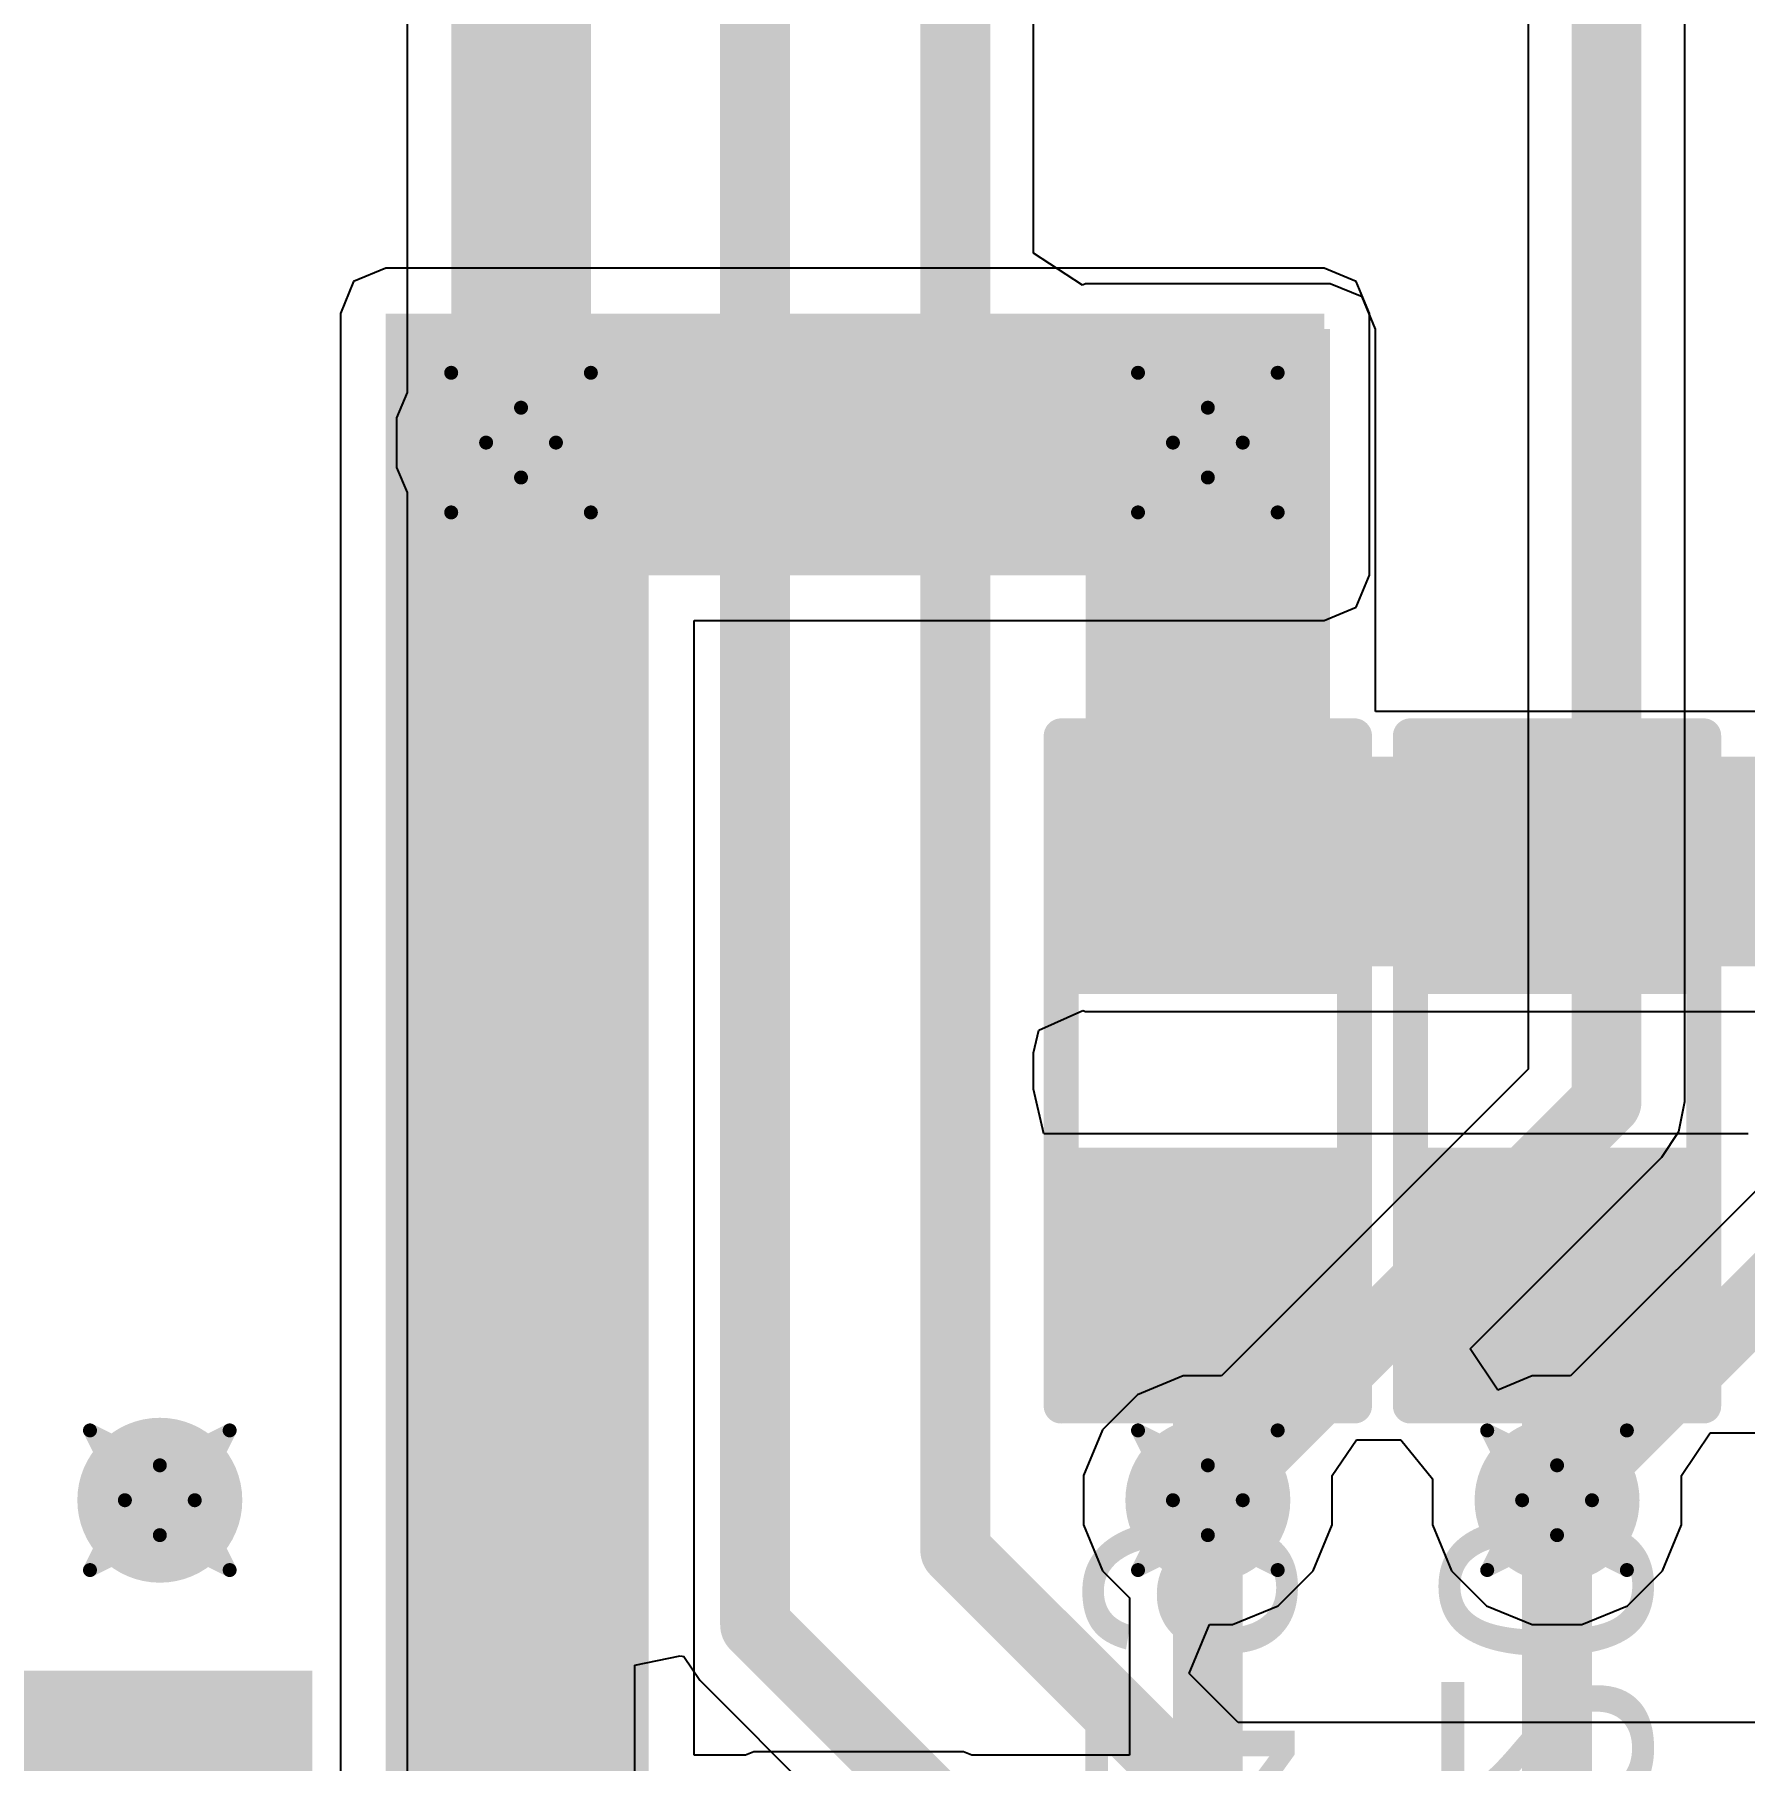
# Model space of a CAD drawing. Header units: inches. Extents: x -5 to 247, y -53 to 67.
# Drawn here: x 5.39 to 11.61, y -27.22 to -20.94 of the extents above; entities that cross this region are included whole.
import ezdxf

# ---------------------------------------------------------------- set-up
doc = ezdxf.new("R2010")
doc.units = ezdxf.units.IN
for name, color, linetype in [('Bottom Layer', 5, 'Continuous'), ('Bottom Overlay', 54, 'Continuous'), ('Bottom Paste', 16, 'Continuous'), ('Bottom Solder', 6, 'Continuous'), ('Drill Drawing', 1, 'Continuous'), ('Top Layer', 1, 'Continuous'), ('Top Overlay', 2, 'Continuous'), ('Via Holes', 16, 'Continuous')]:
    doc.layers.add(name, color=color, linetype=linetype)
doc.styles.add('Arial', font='', dxfattribs={"height": 0.2})
doc.styles.get('Arial').set_extended_font_data('Arial')

# ---------------------------------------------------------------- blocks, each defined once
blk = doc.blocks.new('R___0603_B_7')
at = {"layer": 'Bottom Layer'}
for points in [[(-1.143, -0.4445), (-1.143, 0.4445), (-0.381, 0.4445), (-0.381, -0.4445)], [(0.381, -0.4445), (0.381, 0.4445), (1.143, 0.4445), (1.143, -0.4445)]]:
    blk.add_hatch(color=5, dxfattribs=at).paths.add_polyline_path(points)
at = {"layer": 'Bottom Paste'}
for points in [[(-1.143, -0.4445), (-1.143, 0.4445), (-0.381, 0.4445), (-0.381, -0.4445)], [(0.381, -0.4445), (0.381, 0.4445), (1.143, 0.4445), (1.143, -0.4445)]]:
    blk.add_hatch(color=16, dxfattribs=at).paths.add_polyline_path(points)
at = {"layer": 'Bottom Solder'}
for points in [[(-1.2446, -0.5461), (-1.2446, 0.5461), (-0.2794, 0.5461), (-0.2794, -0.5461)], [(0.2794, -0.5461), (0.2794, 0.5461), (1.2446, 0.5461), (1.2446, -0.5461)]]:
    blk.add_hatch(color=6, dxfattribs=at).paths.add_polyline_path(points)
at = {"layer": 'Bottom Overlay'}
for points in [[(1.2192, 0.5334, 0.127, 0.127, 0), (-1.2192, 0.5334, 0.127, 0.127, 0)], [(-1.2192, 0.5334, 0.127, 0.127, 0), (-1.2192, -0.5334, 0.127, 0.127, 0)], [(1.2192, 0.5334, 0.127, 0.127, 0), (1.2192, -0.5334, 0.127, 0.127, 0)], [(1.2192, -0.5334, 0.127, 0.127, 0), (-1.2192, -0.5334, 0.127, 0.127, 0)]]:
    blk.add_lwpolyline(points, format="xyseb", dxfattribs=at)
for points in [[(-1.251, 0.5334, 0.0635, 0.0635, 1), (-1.1874, 0.5334, 0.0635, 0.0635, 1)], [(-1.251, 0.5334, 0.0635, 0.0635, 1), (-1.1874, 0.5334, 0.0635, 0.0635, 1)], [(1.1874, 0.5334, 0.0635, 0.0635, 1), (1.2509, 0.5334, 0.0635, 0.0635, 1)], [(1.1874, 0.5334, 0.0635, 0.0635, 1), (1.2509, 0.5334, 0.0635, 0.0635, 1)], [(-1.2509, -0.5334, 0.0635, 0.0635, 1), (-1.1874, -0.5334, 0.0635, 0.0635, 1)], [(-1.2509, -0.5334, 0.0635, 0.0635, 1), (-1.1874, -0.5334, 0.0635, 0.0635, 1)], [(1.1874, -0.5334, 0.0635, 0.0635, 1), (1.251, -0.5334, 0.0635, 0.0635, 1)], [(1.1874, -0.5334, 0.0635, 0.0635, 1), (1.251, -0.5334, 0.0635, 0.0635, 1)]]:
    blk.add_lwpolyline(points, format="xyseb", close=True, dxfattribs=at)
blk = doc.blocks.new('38_SMD_M______72')
at = {"layer": 'Top Overlay'}
blk.add_hatch(color=2, dxfattribs=at).paths.add_polyline_path([(-7.9586, 8.3275), (-7.5406, 8.3275), (-7.5406, 9.4055), (-7.9586, 9.4055)])
blk = doc.blocks.new('R___0603_B_79')
at = {"layer": 'Bottom Layer'}
for points in [[(-1.143, -0.4445), (-1.143, 0.4445), (-0.381, 0.4445), (-0.381, -0.4445)], [(0.381, -0.4445), (0.381, 0.4445), (1.143, 0.4445), (1.143, -0.4445)]]:
    blk.add_hatch(color=5, dxfattribs=at).paths.add_polyline_path(points)
at = {"layer": 'Bottom Paste'}
for points in [[(-1.143, -0.4445), (-1.143, 0.4445), (-0.381, 0.4445), (-0.381, -0.4445)], [(0.381, -0.4445), (0.381, 0.4445), (1.143, 0.4445), (1.143, -0.4445)]]:
    blk.add_hatch(color=16, dxfattribs=at).paths.add_polyline_path(points)
at = {"layer": 'Bottom Solder'}
for points in [[(-1.2446, -0.5461), (-1.2446, 0.5461), (-0.2794, 0.5461), (-0.2794, -0.5461)], [(0.2794, -0.5461), (0.2794, 0.5461), (1.2446, 0.5461), (1.2446, -0.5461)]]:
    blk.add_hatch(color=6, dxfattribs=at).paths.add_polyline_path(points)
at = {"layer": 'Bottom Overlay'}
for points in [[(-1.2192, 0.5334, 0.127, 0.127, 0), (1.2192, 0.5334, 0.127, 0.127, 0)], [(-1.2192, 0.5334, 0.127, 0.127, 0), (-1.2192, -0.5334, 0.127, 0.127, 0)], [(1.2192, 0.5334, 0.127, 0.127, 0), (1.2192, -0.5334, 0.127, 0.127, 0)], [(-1.2192, -0.5334, 0.127, 0.127, 0), (1.2192, -0.5334, 0.127, 0.127, 0)]]:
    blk.add_lwpolyline(points, format="xyseb", dxfattribs=at)
for points in [[(-1.251, 0.5334, 0.0635, 0.0635, 1), (-1.1874, 0.5334, 0.0635, 0.0635, 1)], [(-1.251, 0.5334, 0.0635, 0.0635, 1), (-1.1874, 0.5334, 0.0635, 0.0635, 1)], [(1.1874, 0.5334, 0.0635, 0.0635, 1), (1.251, 0.5334, 0.0635, 0.0635, 1)], [(1.1874, 0.5334, 0.0635, 0.0635, 1), (1.251, 0.5334, 0.0635, 0.0635, 1)], [(-1.251, -0.5334, 0.0635, 0.0635, 1), (-1.1874, -0.5334, 0.0635, 0.0635, 1)], [(-1.251, -0.5334, 0.0635, 0.0635, 1), (-1.1874, -0.5334, 0.0635, 0.0635, 1)], [(1.1874, -0.5334, 0.0635, 0.0635, 1), (1.251, -0.5334, 0.0635, 0.0635, 1)], [(1.1874, -0.5334, 0.0635, 0.0635, 1), (1.251, -0.5334, 0.0635, 0.0635, 1)]]:
    blk.add_lwpolyline(points, format="xyseb", close=True, dxfattribs=at)

msp = doc.modelspace()

# ---------------------------------------------------------------- hatches: boundary and pattern name
at = {"layer": 'Bottom Layer'}
for points in [[(9.2162, -24.3332), (10.1052, -24.3332), (10.1052, -22.015), (9.2162, -22.015)], [(9.2162, -24.3332), (13.9152, -24.3332), (13.9152, -23.5712), (9.2162, -23.5712)]]:
    msp.add_hatch(color=5, dxfattribs=at).paths.add_polyline_path(points)
h = msp.add_hatch(color=5, dxfattribs=at)
edge = h.paths.add_edge_path()
edge.add_arc((7.1628, -22.4282), 0.3, 0, 360)
h = msp.add_hatch(color=5, dxfattribs=at)
edge = h.paths.add_edge_path()
edge.add_arc((9.6607, -22.4282), 0.3, 0, 360)
h = msp.add_hatch(color=5, dxfattribs=at)
edge = h.paths.add_edge_path()
edge.add_arc((5.8491, -26.2761), 0.3, 0, 360)
h = msp.add_hatch(color=5, dxfattribs=at)
edge = h.paths.add_edge_path()
edge.add_arc((9.6607, -26.2761), 0.3, 0, 360)
h = msp.add_hatch(color=5, dxfattribs=at)
edge = h.paths.add_edge_path()
edge.add_arc((10.9307, -26.2761), 0.3, 0, 360)
at = {"layer": 'Top Layer'}
for points in [[(6.6707, -22.9108), (10.0838, -22.9108), (10.0838, -21.9587), (6.6707, -21.9587)], [(6.6707, -31.3702), (7.6271, -31.3702), (7.6271, -21.9587), (6.6707, -21.9587)]]:
    msp.add_hatch(color=1, dxfattribs=at).paths.add_polyline_path(points)
h = msp.add_hatch(color=1, dxfattribs=at)
edge = h.paths.add_edge_path()
edge.add_arc((7.1628, -22.4282), 0.3, 0, 360)
h = msp.add_hatch(color=1, dxfattribs=at)
edge = h.paths.add_edge_path()
edge.add_arc((9.6607, -22.4282), 0.3, 0, 360)
h = msp.add_hatch(color=1, dxfattribs=at)
edge = h.paths.add_edge_path()
edge.add_arc((5.8491, -26.2761), 0.3, 0, 360)
h = msp.add_hatch(color=1, dxfattribs=at)
edge = h.paths.add_edge_path()
edge.add_arc((9.6607, -26.2761), 0.3, 0, 360)
h = msp.add_hatch(color=1, dxfattribs=at)
edge = h.paths.add_edge_path()
edge.add_arc((10.9307, -26.2761), 0.3, 0, 360)
at = {"layer": 'Via Holes'}
h = msp.add_hatch(color=7, dxfattribs=at)
edge = h.paths.add_edge_path()
edge.add_arc((7.1628, -22.4282), 0.15, 0, 360)
h = msp.add_hatch(color=7, dxfattribs=at)
edge = h.paths.add_edge_path()
edge.add_arc((9.6607, -22.4282), 0.15, 0, 360)
h = msp.add_hatch(color=7, dxfattribs=at)
edge = h.paths.add_edge_path()
edge.add_arc((5.8491, -26.2761), 0.15, 0, 360)
h = msp.add_hatch(color=7, dxfattribs=at)
edge = h.paths.add_edge_path()
edge.add_arc((9.6607, -26.2761), 0.15, 0, 360)
h = msp.add_hatch(color=7, dxfattribs=at)
edge = h.paths.add_edge_path()
edge.add_arc((10.9307, -26.2761), 0.15, 0, 360)

# ---------------------------------------------------------------- linework, layer by layer
at = {"layer": 'Bottom Layer'}
for p, q in [((6.7484, -4.8658), (6.7484, -22.2464)), ((9.0269, -21.7387), (9.0269, -9.3211)), ((9.2047, -21.8548), (9.0269, -21.7387)), ((9.2162, -21.8501), (9.2047, -21.8548)), ((10.1052, -21.8501), (9.2162, -21.8501)), ((10.2218, -21.8984), (10.1052, -21.8501)), ((10.2701, -22.015), (10.2218, -21.8984)), ((10.2701, -23.4062), (10.2701, -22.015)), ((6.7484, -22.2464), (6.7104, -22.3382)), ((6.7104, -22.3382), (6.7104, -22.5182)), ((6.7104, -22.5182), (6.7484, -22.61)), ((6.7484, -22.61), (6.7484, -30.7262)), ((13.9152, -23.4062), (10.2701, -23.4062)), ((9.0454, -24.5664), (9.2059, -24.4939)), ((9.2059, -24.4939), (9.2162, -24.4982)), ((9.2162, -24.4982), (13.9152, -24.4982)), ((9.0269, -24.6481), (9.0454, -24.5664)), ((9.0269, -24.7803), (9.0269, -24.6481)), ((9.0638, -24.9428), (9.0269, -24.7803)), ((10.156, -24.9428), (9.0638, -24.9428)), ((10.3338, -24.9428), (10.156, -24.9428)), ((10.4354, -24.9428), (10.3338, -24.9428)), ((11.4484, -24.9428), (10.4354, -24.9428)), ((11.6262, -24.9428), (11.4484, -24.9428)), ((10.1131, -26.1862), (10.2008, -26.0563)), ((10.2008, -26.0563), (10.3626, -26.0563)), ((10.3626, -26.0563), (10.4783, -26.1977)), ((11.3831, -26.1862), (11.4881, -26.0308)), ((11.4881, -26.0308), (11.6657, -26.0308)), ((10.1131, -26.3661), (10.1131, -26.1862)), ((10.4783, -26.1977), (10.4783, -26.3661)), ((11.3831, -26.3661), (11.3831, -26.1862)), ((10.0442, -26.5324), (10.1131, -26.3661)), ((10.4783, -26.3661), (10.5471, -26.5324)), ((11.3142, -26.5324), (11.3831, -26.3661)), ((9.9169, -26.6597), (10.0442, -26.5324)), ((10.5471, -26.5324), (10.6744, -26.6597)), ((11.1869, -26.6597), (11.3142, -26.5324)), ((9.7507, -26.7285), (9.9169, -26.6597)), ((10.6744, -26.6597), (10.8407, -26.7285)), ((11.0207, -26.7285), (11.1869, -26.6597)), ((9.5928, -26.9063), (9.6665, -26.7285)), ((9.6665, -26.7285), (9.7507, -26.7285)), ((10.8407, -26.7285), (11.0207, -26.7285)), ((7.5772, -26.8758), (7.7416, -26.842)), ((7.5772, -30.3231), (7.5772, -26.8758)), ((7.7416, -26.842), (7.755, -26.8448)), ((7.755, -26.8448), (7.8125, -26.931)), ((7.8125, -26.931), (9.3671, -28.4855)), ((9.7709, -27.0844), (9.5928, -26.9063)), ((14.0618, -27.0844), (9.7709, -27.0844))]:
    msp.add_line(p, q, dxfattribs=at)
for points in [[(7.1628, -22.4282, 0.508, 0.508, 0), (7.1628, -4.7052, 0.508, 0.508, 0)], [(8.014, -26.7296, 0.254, 0.254, 0), (8.014, -7.4456, 0.254, 0.254, 0)], [(8.7421, -26.4584, 0.254, 0.254, 0), (8.7421, -8.9662, 0.254, 0.254, 0)], [(7.1628, -30.7262, 0.508, 0.508, 0), (7.1628, -22.4282, 0.508, 0.508, 0)], [(9.6607, -26.2761, 0.254, 0.254, 0), (9.6607, -25.4762, 0.254, 0.254, 0)], [(10.9307, -26.2761, 0.254, 0.254, 0), (10.9307, -25.4762, 0.254, 0.254, 0)], [(8.7421, -26.4584, 0.254, 0.254, 0), (9.6529, -27.3693, 0.254, 0.254, 0)], [(8.014, -26.7296, 0.254, 0.254, 0), (9.5685, -28.2841, 0.254, 0.254, 0)]]:
    msp.add_lwpolyline(points, format="xyseb", dxfattribs=at)
for points in [[(7.0358, -22.4282, 0.254, 0.254, 1), (7.2898, -22.4282, 0.254, 0.254, 1)], [(7.0358, -22.4282, 0.254, 0.254, 1), (7.2898, -22.4282, 0.254, 0.254, 1)], [(9.5972, -25.4762, 0.127, 0.127, 1), (9.7242, -25.4762, 0.127, 0.127, 1)], [(10.8672, -25.4762, 0.127, 0.127, 1), (10.9942, -25.4762, 0.127, 0.127, 1)], [(9.5972, -26.2761, 0.127, 0.127, 1), (9.7242, -26.2761, 0.127, 0.127, 1)], [(10.8672, -26.2761, 0.127, 0.127, 1), (10.9942, -26.2761, 0.127, 0.127, 1)], [(8.6786, -26.4584, 0.127, 0.127, 1), (8.8056, -26.4584, 0.127, 0.127, 1)], [(8.6786, -26.4584, 0.127, 0.127, 1), (8.8056, -26.4584, 0.127, 0.127, 1)], [(7.9505, -26.7296, 0.127, 0.127, 1), (8.0775, -26.7296, 0.127, 0.127, 1)], [(7.9505, -26.7296, 0.127, 0.127, 1), (8.0775, -26.7296, 0.127, 0.127, 1)]]:
    msp.add_lwpolyline(points, format="xyseb", close=True, dxfattribs=at)
at = {"layer": 'Drill Drawing'}
for points in [[(6.9088, -22.1742, 0.0508, 0.0508, 0), (7.1628, -22.3012, 0.0508, 0.0508, 0)], [(6.9088, -22.1742, 0.0508, 0.0508, 0), (7.0358, -22.4282, 0.0508, 0.0508, 0)], [(7.1628, -22.3012, 0.0508, 0.0508, 0), (7.4168, -22.1742, 0.0508, 0.0508, 0)], [(7.2898, -22.4282, 0.0508, 0.0508, 0), (7.4168, -22.1742, 0.0508, 0.0508, 0)], [(9.4067, -22.1742, 0.0508, 0.0508, 0), (9.6607, -22.3012, 0.0508, 0.0508, 0)], [(9.4067, -22.1742, 0.0508, 0.0508, 0), (9.5337, -22.4282, 0.0508, 0.0508, 0)], [(9.6607, -22.3012, 0.0508, 0.0508, 0), (9.9147, -22.1742, 0.0508, 0.0508, 0)], [(9.7877, -22.4282, 0.0508, 0.0508, 0), (9.9147, -22.1742, 0.0508, 0.0508, 0)], [(6.9088, -22.6822, 0.0508, 0.0508, 0), (7.0358, -22.4282, 0.0508, 0.0508, 0)], [(7.2898, -22.4282, 0.0508, 0.0508, 0), (7.4168, -22.6822, 0.0508, 0.0508, 0)], [(9.4067, -22.6822, 0.0508, 0.0508, 0), (9.5337, -22.4282, 0.0508, 0.0508, 0)], [(9.7877, -22.4282, 0.0508, 0.0508, 0), (9.9147, -22.6822, 0.0508, 0.0508, 0)], [(6.9088, -22.6822, 0.0508, 0.0508, 0), (7.1628, -22.5552, 0.0508, 0.0508, 0)], [(7.1628, -22.5552, 0.0508, 0.0508, 0), (7.4168, -22.6822, 0.0508, 0.0508, 0)], [(9.4067, -22.6822, 0.0508, 0.0508, 0), (9.6607, -22.5552, 0.0508, 0.0508, 0)], [(9.6607, -22.5552, 0.0508, 0.0508, 0), (9.9147, -22.6822, 0.0508, 0.0508, 0)], [(5.5951, -26.0221, 0.0508, 0.0508, 0), (5.8491, -26.1491, 0.0508, 0.0508, 0)], [(5.5951, -26.0221, 0.0508, 0.0508, 0), (5.7221, -26.2761, 0.0508, 0.0508, 0)], [(5.8491, -26.1491, 0.0508, 0.0508, 0), (6.1031, -26.0221, 0.0508, 0.0508, 0)], [(5.9761, -26.2761, 0.0508, 0.0508, 0), (6.1031, -26.0221, 0.0508, 0.0508, 0)], [(9.4067, -26.0221, 0.0508, 0.0508, 0), (9.6607, -26.1491, 0.0508, 0.0508, 0)], [(9.4067, -26.0221, 0.0508, 0.0508, 0), (9.5337, -26.2761, 0.0508, 0.0508, 0)], [(9.6607, -26.1491, 0.0508, 0.0508, 0), (9.9147, -26.0221, 0.0508, 0.0508, 0)], [(9.7877, -26.2761, 0.0508, 0.0508, 0), (9.9147, -26.0221, 0.0508, 0.0508, 0)], [(10.6767, -26.0221, 0.0508, 0.0508, 0), (10.9307, -26.1491, 0.0508, 0.0508, 0)], [(10.6767, -26.0221, 0.0508, 0.0508, 0), (10.8037, -26.2761, 0.0508, 0.0508, 0)], [(10.9307, -26.1491, 0.0508, 0.0508, 0), (11.1847, -26.0221, 0.0508, 0.0508, 0)], [(11.0577, -26.2761, 0.0508, 0.0508, 0), (11.1847, -26.0221, 0.0508, 0.0508, 0)], [(5.5951, -26.5301, 0.0508, 0.0508, 0), (5.7221, -26.2761, 0.0508, 0.0508, 0)], [(5.9761, -26.2761, 0.0508, 0.0508, 0), (6.1031, -26.5301, 0.0508, 0.0508, 0)], [(9.4067, -26.5301, 0.0508, 0.0508, 0), (9.5337, -26.2761, 0.0508, 0.0508, 0)], [(9.7877, -26.2761, 0.0508, 0.0508, 0), (9.9147, -26.5301, 0.0508, 0.0508, 0)], [(10.6767, -26.5301, 0.0508, 0.0508, 0), (10.8037, -26.2761, 0.0508, 0.0508, 0)], [(11.0577, -26.2761, 0.0508, 0.0508, 0), (11.1847, -26.5301, 0.0508, 0.0508, 0)], [(5.5951, -26.5301, 0.0508, 0.0508, 0), (5.8491, -26.4031, 0.0508, 0.0508, 0)], [(5.8491, -26.4031, 0.0508, 0.0508, 0), (6.1031, -26.5301, 0.0508, 0.0508, 0)], [(9.4067, -26.5301, 0.0508, 0.0508, 0), (9.6607, -26.4031, 0.0508, 0.0508, 0)], [(9.6607, -26.4031, 0.0508, 0.0508, 0), (9.9147, -26.5301, 0.0508, 0.0508, 0)], [(10.6767, -26.5301, 0.0508, 0.0508, 0), (10.9307, -26.4031, 0.0508, 0.0508, 0)], [(10.9307, -26.4031, 0.0508, 0.0508, 0), (11.1847, -26.5301, 0.0508, 0.0508, 0)]]:
    msp.add_lwpolyline(points, format="xyseb", dxfattribs=at)
for points in [[(6.8961, -22.1742, 0.0254, 0.0254, 1), (6.9215, -22.1742, 0.0254, 0.0254, 1)], [(6.8961, -22.1742, 0.0254, 0.0254, 1), (6.9215, -22.1742, 0.0254, 0.0254, 1)], [(7.4041, -22.1742, 0.0254, 0.0254, 1), (7.4295, -22.1742, 0.0254, 0.0254, 1)], [(7.4041, -22.1742, 0.0254, 0.0254, 1), (7.4295, -22.1742, 0.0254, 0.0254, 1)], [(9.394, -22.1742, 0.0254, 0.0254, 1), (9.4194, -22.1742, 0.0254, 0.0254, 1)], [(9.394, -22.1742, 0.0254, 0.0254, 1), (9.4194, -22.1742, 0.0254, 0.0254, 1)], [(9.902, -22.1742, 0.0254, 0.0254, 1), (9.9274, -22.1742, 0.0254, 0.0254, 1)], [(9.902, -22.1742, 0.0254, 0.0254, 1), (9.9274, -22.1742, 0.0254, 0.0254, 1)], [(7.1501, -22.3012, 0.0254, 0.0254, 1), (7.1755, -22.3012, 0.0254, 0.0254, 1)], [(7.1501, -22.3012, 0.0254, 0.0254, 1), (7.1755, -22.3012, 0.0254, 0.0254, 1)], [(9.648, -22.3012, 0.0254, 0.0254, 1), (9.6734, -22.3012, 0.0254, 0.0254, 1)], [(9.648, -22.3012, 0.0254, 0.0254, 1), (9.6734, -22.3012, 0.0254, 0.0254, 1)], [(7.0231, -22.4282, 0.0254, 0.0254, 1), (7.0485, -22.4282, 0.0254, 0.0254, 1)], [(7.0231, -22.4282, 0.0254, 0.0254, 1), (7.0485, -22.4282, 0.0254, 0.0254, 1)], [(7.2771, -22.4282, 0.0254, 0.0254, 1), (7.3025, -22.4282, 0.0254, 0.0254, 1)], [(7.2771, -22.4282, 0.0254, 0.0254, 1), (7.3025, -22.4282, 0.0254, 0.0254, 1)], [(9.521, -22.4282, 0.0254, 0.0254, 1), (9.5464, -22.4282, 0.0254, 0.0254, 1)], [(9.521, -22.4282, 0.0254, 0.0254, 1), (9.5464, -22.4282, 0.0254, 0.0254, 1)], [(9.775, -22.4282, 0.0254, 0.0254, 1), (9.8004, -22.4282, 0.0254, 0.0254, 1)], [(9.775, -22.4282, 0.0254, 0.0254, 1), (9.8004, -22.4282, 0.0254, 0.0254, 1)], [(7.1501, -22.5552, 0.0254, 0.0254, 1), (7.1755, -22.5552, 0.0254, 0.0254, 1)], [(7.1501, -22.5552, 0.0254, 0.0254, 1), (7.1755, -22.5552, 0.0254, 0.0254, 1)], [(9.648, -22.5552, 0.0254, 0.0254, 1), (9.6734, -22.5552, 0.0254, 0.0254, 1)], [(9.648, -22.5552, 0.0254, 0.0254, 1), (9.6734, -22.5552, 0.0254, 0.0254, 1)], [(6.8961, -22.6822, 0.0254, 0.0254, 1), (6.9215, -22.6822, 0.0254, 0.0254, 1)], [(6.8961, -22.6822, 0.0254, 0.0254, 1), (6.9215, -22.6822, 0.0254, 0.0254, 1)], [(7.4041, -22.6822, 0.0254, 0.0254, 1), (7.4295, -22.6822, 0.0254, 0.0254, 1)], [(7.4041, -22.6822, 0.0254, 0.0254, 1), (7.4295, -22.6822, 0.0254, 0.0254, 1)], [(9.394, -22.6822, 0.0254, 0.0254, 1), (9.4194, -22.6822, 0.0254, 0.0254, 1)], [(9.394, -22.6822, 0.0254, 0.0254, 1), (9.4194, -22.6822, 0.0254, 0.0254, 1)], [(9.902, -22.6822, 0.0254, 0.0254, 1), (9.9274, -22.6822, 0.0254, 0.0254, 1)], [(9.902, -22.6822, 0.0254, 0.0254, 1), (9.9274, -22.6822, 0.0254, 0.0254, 1)], [(5.5824, -26.0221, 0.0254, 0.0254, 1), (5.6078, -26.0221, 0.0254, 0.0254, 1)], [(5.5824, -26.0221, 0.0254, 0.0254, 1), (5.6078, -26.0221, 0.0254, 0.0254, 1)], [(6.0904, -26.0221, 0.0254, 0.0254, 1), (6.1158, -26.0221, 0.0254, 0.0254, 1)], [(6.0904, -26.0221, 0.0254, 0.0254, 1), (6.1158, -26.0221, 0.0254, 0.0254, 1)], [(9.394, -26.0221, 0.0254, 0.0254, 1), (9.4194, -26.0221, 0.0254, 0.0254, 1)], [(9.394, -26.0221, 0.0254, 0.0254, 1), (9.4194, -26.0221, 0.0254, 0.0254, 1)], [(9.902, -26.0221, 0.0254, 0.0254, 1), (9.9274, -26.0221, 0.0254, 0.0254, 1)], [(9.902, -26.0221, 0.0254, 0.0254, 1), (9.9274, -26.0221, 0.0254, 0.0254, 1)], [(10.664, -26.0221, 0.0254, 0.0254, 1), (10.6894, -26.0221, 0.0254, 0.0254, 1)], [(10.664, -26.0221, 0.0254, 0.0254, 1), (10.6894, -26.0221, 0.0254, 0.0254, 1)], [(11.172, -26.0221, 0.0254, 0.0254, 1), (11.1974, -26.0221, 0.0254, 0.0254, 1)], [(11.172, -26.0221, 0.0254, 0.0254, 1), (11.1974, -26.0221, 0.0254, 0.0254, 1)], [(5.8364, -26.1491, 0.0254, 0.0254, 1), (5.8618, -26.1491, 0.0254, 0.0254, 1)], [(5.8364, -26.1491, 0.0254, 0.0254, 1), (5.8618, -26.1491, 0.0254, 0.0254, 1)], [(9.648, -26.1491, 0.0254, 0.0254, 1), (9.6734, -26.1491, 0.0254, 0.0254, 1)], [(9.648, -26.1491, 0.0254, 0.0254, 1), (9.6734, -26.1491, 0.0254, 0.0254, 1)], [(10.918, -26.1491, 0.0254, 0.0254, 1), (10.9434, -26.1491, 0.0254, 0.0254, 1)], [(10.918, -26.1491, 0.0254, 0.0254, 1), (10.9434, -26.1491, 0.0254, 0.0254, 1)], [(5.7094, -26.2761, 0.0254, 0.0254, 1), (5.7348, -26.2761, 0.0254, 0.0254, 1)], [(5.7094, -26.2761, 0.0254, 0.0254, 1), (5.7348, -26.2761, 0.0254, 0.0254, 1)], [(5.9634, -26.2761, 0.0254, 0.0254, 1), (5.9888, -26.2761, 0.0254, 0.0254, 1)], [(5.9634, -26.2761, 0.0254, 0.0254, 1), (5.9888, -26.2761, 0.0254, 0.0254, 1)], [(9.521, -26.2761, 0.0254, 0.0254, 1), (9.5464, -26.2761, 0.0254, 0.0254, 1)], [(9.521, -26.2761, 0.0254, 0.0254, 1), (9.5464, -26.2761, 0.0254, 0.0254, 1)], [(9.775, -26.2761, 0.0254, 0.0254, 1), (9.8004, -26.2761, 0.0254, 0.0254, 1)], [(9.775, -26.2761, 0.0254, 0.0254, 1), (9.8004, -26.2761, 0.0254, 0.0254, 1)], [(10.791, -26.2761, 0.0254, 0.0254, 1), (10.8164, -26.2761, 0.0254, 0.0254, 1)], [(10.791, -26.2761, 0.0254, 0.0254, 1), (10.8164, -26.2761, 0.0254, 0.0254, 1)], [(11.045, -26.2761, 0.0254, 0.0254, 1), (11.0704, -26.2761, 0.0254, 0.0254, 1)], [(11.045, -26.2761, 0.0254, 0.0254, 1), (11.0704, -26.2761, 0.0254, 0.0254, 1)], [(5.8364, -26.4031, 0.0254, 0.0254, 1), (5.8618, -26.4031, 0.0254, 0.0254, 1)], [(5.8364, -26.4031, 0.0254, 0.0254, 1), (5.8618, -26.4031, 0.0254, 0.0254, 1)], [(9.648, -26.4031, 0.0254, 0.0254, 1), (9.6734, -26.4031, 0.0254, 0.0254, 1)], [(9.648, -26.4031, 0.0254, 0.0254, 1), (9.6734, -26.4031, 0.0254, 0.0254, 1)], [(10.918, -26.4031, 0.0254, 0.0254, 1), (10.9434, -26.4031, 0.0254, 0.0254, 1)], [(10.918, -26.4031, 0.0254, 0.0254, 1), (10.9434, -26.4031, 0.0254, 0.0254, 1)], [(5.5824, -26.5301, 0.0254, 0.0254, 1), (5.6078, -26.5301, 0.0254, 0.0254, 1)], [(5.5824, -26.5301, 0.0254, 0.0254, 1), (5.6078, -26.5301, 0.0254, 0.0254, 1)], [(6.0904, -26.5301, 0.0254, 0.0254, 1), (6.1158, -26.5301, 0.0254, 0.0254, 1)], [(6.0904, -26.5301, 0.0254, 0.0254, 1), (6.1158, -26.5301, 0.0254, 0.0254, 1)], [(9.394, -26.5301, 0.0254, 0.0254, 1), (9.4194, -26.5301, 0.0254, 0.0254, 1)], [(9.394, -26.5301, 0.0254, 0.0254, 1), (9.4194, -26.5301, 0.0254, 0.0254, 1)], [(9.902, -26.5301, 0.0254, 0.0254, 1), (9.9274, -26.5301, 0.0254, 0.0254, 1)], [(9.902, -26.5301, 0.0254, 0.0254, 1), (9.9274, -26.5301, 0.0254, 0.0254, 1)], [(10.664, -26.5301, 0.0254, 0.0254, 1), (10.6894, -26.5301, 0.0254, 0.0254, 1)], [(10.664, -26.5301, 0.0254, 0.0254, 1), (10.6894, -26.5301, 0.0254, 0.0254, 1)], [(11.172, -26.5301, 0.0254, 0.0254, 1), (11.1974, -26.5301, 0.0254, 0.0254, 1)], [(11.172, -26.5301, 0.0254, 0.0254, 1), (11.1974, -26.5301, 0.0254, 0.0254, 1)]]:
    msp.add_lwpolyline(points, format="xyseb", close=True, dxfattribs=at)
at = {"layer": 'Top Layer'}
for p, q in [((10.8259, -15.9996), (10.8259, -24.708)), ((11.3957, -24.826), (11.3957, -16.1176)), ((6.554, -21.842), (6.5057, -21.9587)), ((6.6707, -21.7937), (6.554, -21.842)), ((10.0838, -21.7937), (6.6707, -21.7937)), ((10.2004, -21.842), (10.0838, -21.7937)), ((10.2488, -21.9587), (10.2004, -21.842)), ((6.5057, -21.9587), (6.5057, -22.9108)), ((10.2488, -22.9108), (10.2488, -21.9587)), ((6.5057, -22.9108), (6.5057, -31.3702)), ((10.2004, -23.0274), (10.2488, -22.9108)), ((13.887, -22.9169), (10.9802, -25.8237)), ((10.0838, -23.0758), (10.2004, -23.0274)), ((7.792, -27.2036), (7.792, -23.0758)), ((7.792, -23.0758), (10.0838, -23.0758)), ((10.8259, -24.708), (9.7102, -25.8237)), ((11.374, -24.9351), (11.3957, -24.826)), ((11.3122, -25.0275), (11.374, -24.9351)), ((10.6149, -25.7248), (11.3122, -25.0275)), ((11.3122, -25.0275), (11.3122, -25.0275)), ((10.7156, -25.8756), (10.6149, -25.7248)), ((9.5707, -25.8237), (9.4044, -25.8926)), ((9.7102, -25.8237), (9.5707, -25.8237)), ((10.8407, -25.8237), (10.7156, -25.8756)), ((10.9802, -25.8237), (10.8407, -25.8237)), ((9.4044, -25.8926), (9.2771, -26.0199)), ((9.2771, -26.0199), (9.2083, -26.1862)), ((9.2083, -26.1862), (9.2083, -26.3661)), ((9.2083, -26.3661), (9.2771, -26.5324)), ((9.2771, -26.5324), (9.3758, -26.6311)), ((9.3758, -26.6311), (9.3758, -27.2036)), ((7.9793, -27.2036), (7.792, -27.2036)), ((8.0097, -27.191), (7.9793, -27.2036)), ((8.7717, -27.191), (8.0097, -27.191)), ((8.802, -27.2036), (8.7717, -27.191)), ((8.9931, -27.2036), (8.802, -27.2036)), ((9.1709, -27.2036), (8.9931, -27.2036)), ((9.3758, -27.2036), (9.1709, -27.2036))]:
    msp.add_line(p, q, dxfattribs=at)
for points in [[(11.1108, -24.826, 0.254, 0.254, 0), (11.1108, -15.9996, 0.254, 0.254, 0)], [(10.9307, -26.2761, 0.254, 0.254, 0), (14.0885, -23.1183, 0.254, 0.254, 0)], [(9.6607, -26.2761, 0.254, 0.254, 0), (11.1108, -24.826, 0.254, 0.254, 0)], [(9.6607, -28.106, 0.254, 0.254, 0), (9.6607, -26.2761, 0.254, 0.254, 0)], [(10.9307, -28.106, 0.254, 0.254, 0), (10.9307, -26.2761, 0.254, 0.254, 0)]]:
    msp.add_lwpolyline(points, format="xyseb", dxfattribs=at)
for points in [[(11.0473, -24.826, 0.127, 0.127, 1), (11.1743, -24.826, 0.127, 0.127, 1)], [(11.0473, -24.826, 0.127, 0.127, 1), (11.1743, -24.826, 0.127, 0.127, 1)], [(9.5972, -26.2761, 0.127, 0.127, 1), (9.7242, -26.2761, 0.127, 0.127, 1)], [(9.5972, -26.2761, 0.127, 0.127, 1), (9.7242, -26.2761, 0.127, 0.127, 1)], [(10.8672, -26.2761, 0.127, 0.127, 1), (10.9942, -26.2761, 0.127, 0.127, 1)], [(10.8672, -26.2761, 0.127, 0.127, 1), (10.9942, -26.2761, 0.127, 0.127, 1)]]:
    msp.add_lwpolyline(points, format="xyseb", close=True, dxfattribs=at)

# ---------------------------------------------------------------- block references
at = {"rotation": 90}
for name, p in [('38_SMD_M______72', (14.7307, -19.356)), ('R___0603_B_7', (9.6607, -24.7142)), ('R___0603_B_79', (10.9307, -24.7142))]:
    msp.add_blockref(name, p, dxfattribs=at)

# ---------------------------------------------------------------- texts
at = {"layer": 'Bottom Overlay', "style": 'Arial', "text_generation_flag": 2}
for s, p in [('R19', (9.215, -28.2447)), ('R20', (10.5102, -28.2447))]:
    msp.add_text(s, height=0.762, rotation=270, dxfattribs=at).set_placement(p)

doc.saveas('drawing.dxf')
